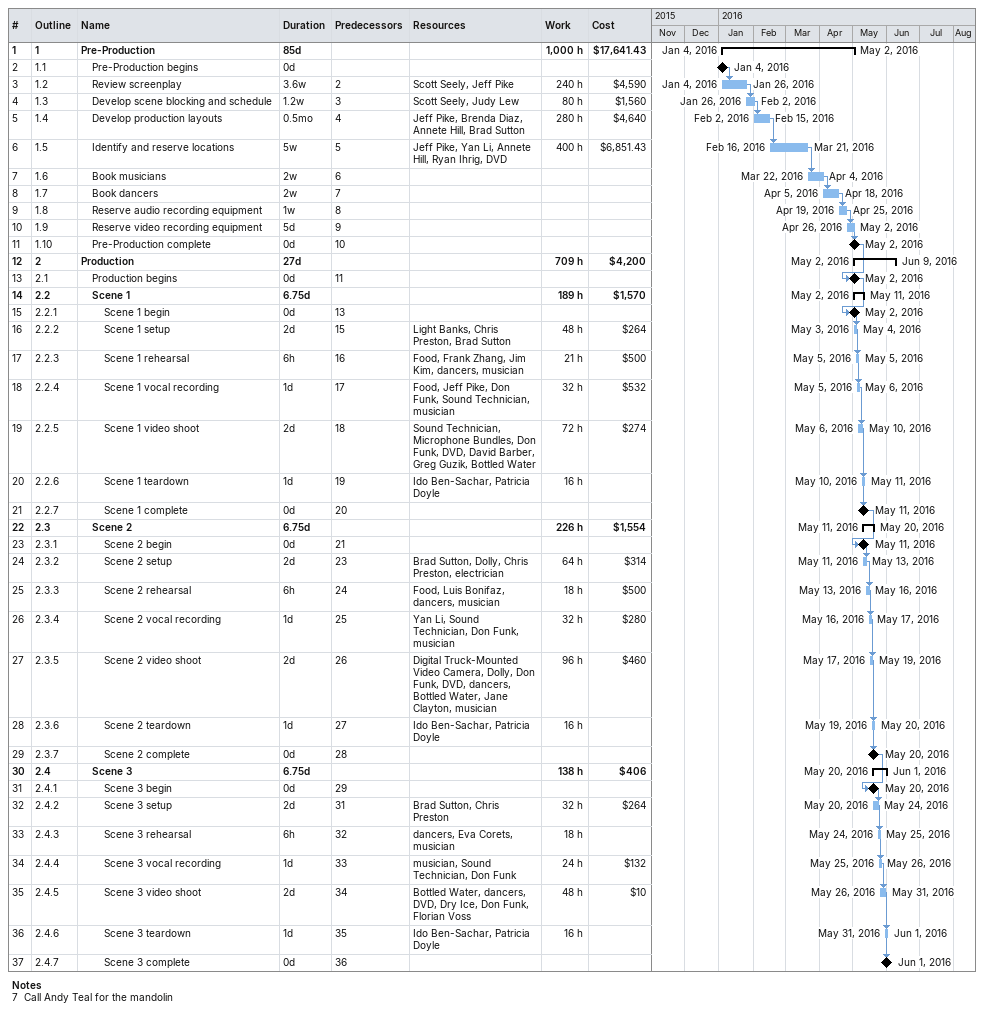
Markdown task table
| ID | WBS | Task | Duration | Start | Finish | Predecessors | Resources | Work (h) | Cost ($) |
|---|---|---|---|---|---|---|---|---|---|
| 1 | 1 | **Pre-Production** | 85d | 2016-01-04 | 2016-05-02 |  |  | 1000 | 17641.43 |
| 2 | 1.1 | Pre-Production begins | 0d | 2016-01-04 | 2016-01-04 |  |  |  |  |
| 3 | 1.2 | Review screenplay | 3.6w | 2016-01-04 | 2016-01-26 | 2 | Scott Seely, Jeff Pike | 240 | 4590 |
| 4 | 1.3 | Develop scene blocking and schedule | 1.2w | 2016-01-26 | 2016-02-02 | 3 | Scott Seely, Judy Lew | 80 | 1560 |
| 5 | 1.4 | Develop production layouts | 0.5mo | 2016-02-02 | 2016-02-15 | 4 | Jeff Pike, Brenda Diaz, Annete Hill, Brad Sutton | 280 | 4640 |
| 6 | 1.5 | Identify and reserve locations | 5w | 2016-02-16 | 2016-03-21 | 5 | Jeff Pike, Yan Li, Annete Hill, Ryan Ihrig, DVD | 400 | 6851.43 |
| 7 | 1.6 | Book musicians | 2w | 2016-03-22 | 2016-04-04 | 6 |  |  |  |
| 8 | 1.7 | Book dancers | 2w | 2016-04-05 | 2016-04-18 | 7 |  |  |  |
| 9 | 1.8 | Reserve audio recording equipment | 1w | 2016-04-19 | 2016-04-25 | 8 |  |  |  |
| 10 | 1.9 | Reserve video recording equipment | 5d | 2016-04-26 | 2016-05-02 | 9 |  |  |  |
| 11 | 1.10 | Pre-Production complete | 0d | 2016-05-02 | 2016-05-02 | 10 |  |  |  |
| 12 | 2 | **Production** | 27d | 2016-05-02 | 2016-06-09 |  |  | 709 | 4200 |
| 13 | 2.1 | Production begins | 0d | 2016-05-02 | 2016-05-02 | 11 |  |  |  |
| 14 | 2.2 | **Scene 1** | 6.75d | 2016-05-02 | 2016-05-11 |  |  | 189 | 1570 |
| 15 | 2.2.1 | Scene 1 begin | 0d | 2016-05-02 | 2016-05-02 | 13 |  |  |  |
| 16 | 2.2.2 | Scene 1 setup | 2d | 2016-05-03 | 2016-05-04 | 15 | Light Banks, Chris Preston, Brad Sutton | 48 | 264 |
| 17 | 2.2.3 | Scene 1 rehearsal | 6h | 2016-05-05 | 2016-05-05 | 16 | Food, Frank Zhang, Jim Kim, dancers, musician | 21 | 500 |
| 18 | 2.2.4 | Scene 1 vocal recording | 1d | 2016-05-05 | 2016-05-06 | 17 | Food, Jeff Pike, Don Funk, Sound Technician, musician | 32 | 532 |
| 19 | 2.2.5 | Scene 1 video shoot | 2d | 2016-05-06 | 2016-05-10 | 18 | Sound Technician, Microphone Bundles, Don Funk, DVD, David Barber, Greg Guzik, Bottled Water | 72 | 274 |
| 20 | 2.2.6 | Scene 1 teardown | 1d | 2016-05-10 | 2016-05-11 | 19 | Ido Ben-Sachar, Patricia Doyle | 16 |  |
| 21 | 2.2.7 | Scene 1 complete | 0d | 2016-05-11 | 2016-05-11 | 20 |  |  |  |
| 22 | 2.3 | **Scene 2** | 6.75d | 2016-05-11 | 2016-05-20 |  |  | 226 | 1554 |
| 23 | 2.3.1 | Scene 2 begin | 0d | 2016-05-11 | 2016-05-11 | 21 |  |  |  |
| 24 | 2.3.2 | Scene 2 setup | 2d | 2016-05-11 | 2016-05-13 | 23 | Brad Sutton, Dolly, Chris Preston, electrician | 64 | 314 |
| 25 | 2.3.3 | Scene 2 rehearsal | 6h | 2016-05-13 | 2016-05-16 | 24 | Food, Luis Bonifaz, dancers, musician | 18 | 500 |
| 26 | 2.3.4 | Scene 2 vocal recording | 1d | 2016-05-16 | 2016-05-17 | 25 | Yan Li, Sound Technician, Don Funk, musician | 32 | 280 |
| 27 | 2.3.5 | Scene 2 video shoot | 2d | 2016-05-17 | 2016-05-19 | 26 | Digital Truck-Mounted Video Camera, Dolly, Don Funk, DVD, dancers, Bottled Water, Jane Clayton, musician | 96 | 460 |
| 28 | 2.3.6 | Scene 2 teardown | 1d | 2016-05-19 | 2016-05-20 | 27 | Ido Ben-Sachar, Patricia Doyle | 16 |  |
| 29 | 2.3.7 | Scene 2 complete | 0d | 2016-05-20 | 2016-05-20 | 28 |  |  |  |
| 30 | 2.4 | **Scene 3** | 6.75d | 2016-05-20 | 2016-06-01 |  |  | 138 | 406 |
| 31 | 2.4.1 | Scene 3 begin | 0d | 2016-05-20 | 2016-05-20 | 29 |  |  |  |
| 32 | 2.4.2 | Scene 3 setup | 2d | 2016-05-20 | 2016-05-24 | 31 | Brad Sutton, Chris Preston | 32 | 264 |
| 33 | 2.4.3 | Scene 3 rehearsal | 6h | 2016-05-24 | 2016-05-25 | 32 | dancers, Eva Corets, musician | 18 |  |
| 34 | 2.4.4 | Scene 3 vocal recording | 1d | 2016-05-25 | 2016-05-26 | 33 | musician, Sound Technician, Don Funk | 24 | 132 |
| 35 | 2.4.5 | Scene 3 video shoot | 2d | 2016-05-26 | 2016-05-31 | 34 | Bottled Water, dancers, DVD, Dry Ice, Don Funk, Florian Voss | 48 | 10 |
| 36 | 2.4.6 | Scene 3 teardown | 1d | 2016-05-31 | 2016-06-01 | 35 | Ido Ben-Sachar, Patricia Doyle | 16 |  |
| 37 | 2.4.7 | Scene 3 complete | 0d | 2016-06-01 | 2016-06-01 | 36 |  |  |  |

Notes
- 7: Call Andy Teal for the mandolin
